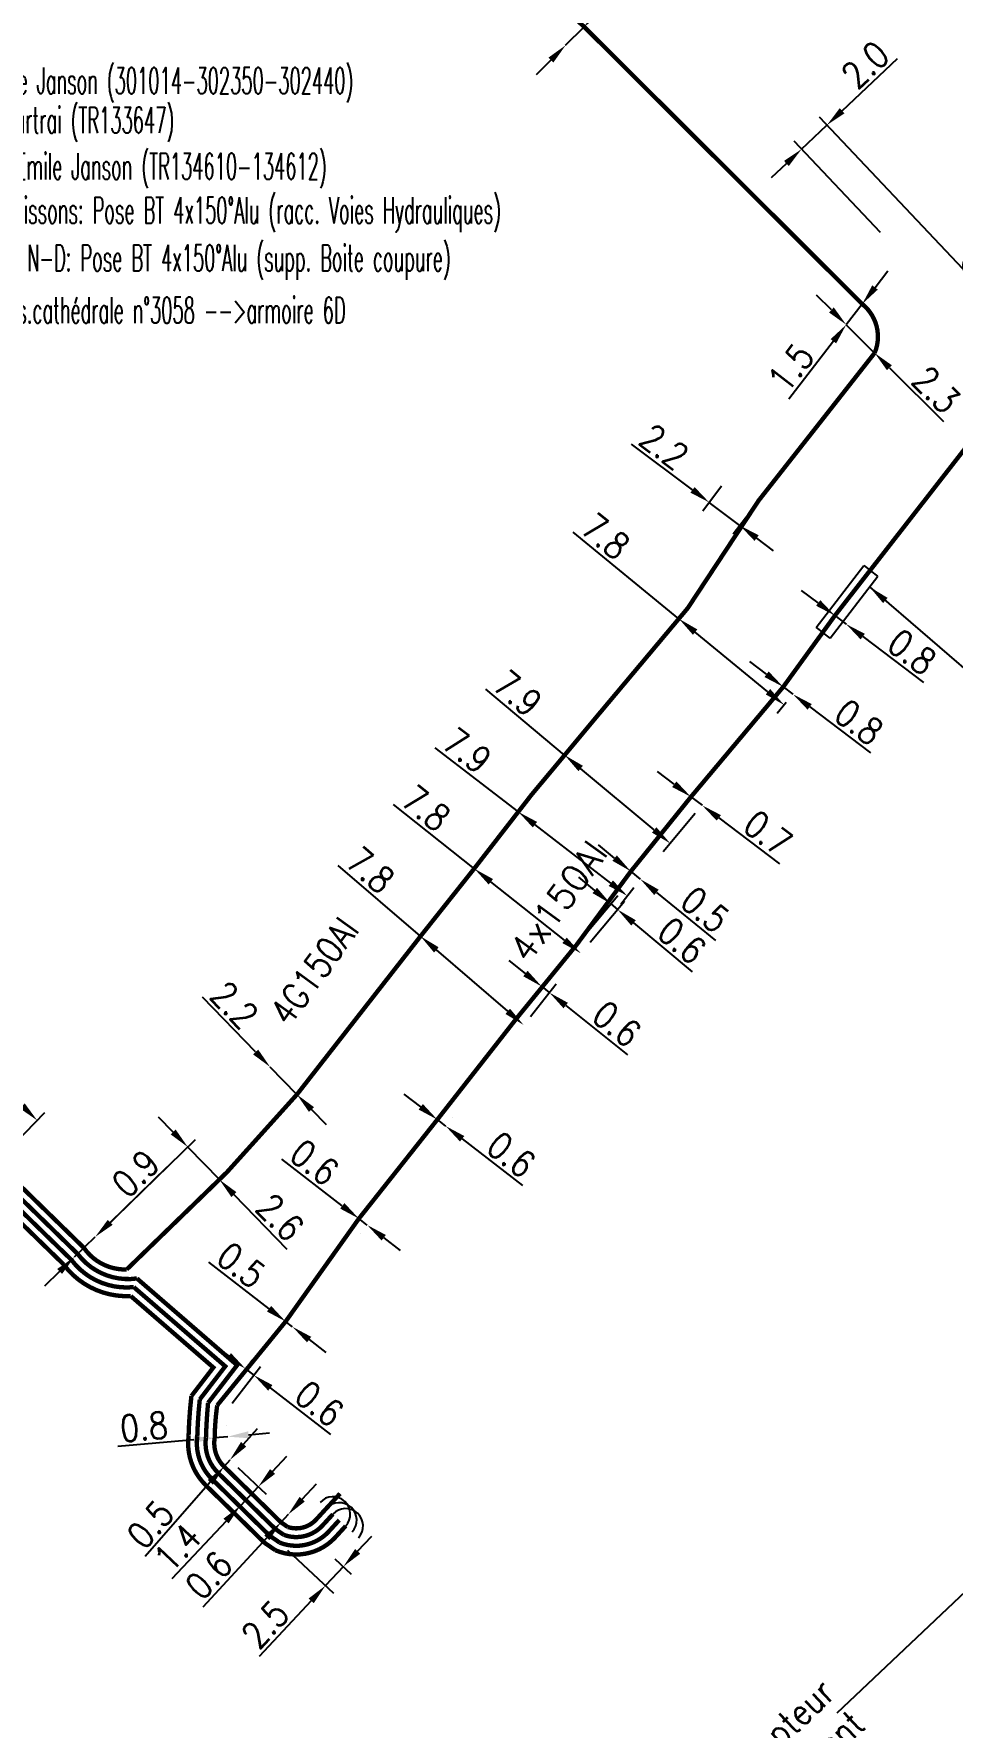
# Model space of a CAD drawing. Header units: millimetres. Extents: x 80000 to 81010, y 144000 to 145002.
# Drawn here: x 80667.3 to 80720, y 144486.3 to 144583.4 of the extents above; entities that cross this region are included whole.
import ezdxf
from ezdxf.enums import TextEntityAlignment as Align

# ---------------------------------------------------------------- set-up
doc = ezdxf.new("R2010")
doc.units = ezdxf.units.MM
doc.header["$PDMODE"] = 34
doc.linetypes.add('B_ST_AL', pattern=[2000, 1000, 1000])
doc.layers.get('0').update_dxf_attribs({"linetype": 'CONTINUOUS'})
doc.layers.get('Defpoints').update_dxf_attribs({"linetype": 'CONTINUOUS'})
for name, color, linetype in [('B_100', 3, 'CONTINUOUS'), ('B_110', 1, 'CONTINUOUS'), ('B_300', 7, 'CONTINUOUS'), ('B_400', 7, 'CONTINUOUS'), ('B_910', 7, 'CONTINUOUS')]:
    doc.layers.add(name, color=color, linetype=linetype)
doc.styles.add('M_ROMANS', font='ROMANS.shx', dxfattribs={"width": 0.75})
doc.styles.get("Standard").update_dxf_attribs({"font": 'romans.shx', "width": 0.85})
doc.dimstyles.get("Standard").update_dxf_attribs({"dimtxt": 1.5, "dimasz": 1.2, "dimexe": 0.625, "dimexo": 0.625, "dimgap": 0.25, "dimtad": 1, "dimdec": 1, "dimzin": 0, "dimdsep": 46, "dimtxsty": 'Standard', "dimcen": -0.5, "dimadec": 0, "dimazin": 0, "dimtfac": 1, "dimtdec": 1, "dimtmove": 0, "dimatfit": 3, "dimfxl": 0, "dimtolj": 1, "dimtzin": 0, "dimarcsym": 0})

# ---------------------------------------------------------------- blocks, each defined once
blk = doc.blocks.new('GIS_MODF')
at = {"color": 0, "linetype": 'Continuous', "flags": 128}
for points in [[(-2.176, -0.014), (-1.676, -0.014)], [(1.519, -0.014), (2.019, -0.014)]]:
    blk.add_lwpolyline(points, dxfattribs=at)
at = {"color": 0, "linetype": 'Continuous', "width": 0.5}
blk.add_attdef('DATE', text='', height=1.5, dxfattribs=at).set_placement((-2.502, -0.798), align=Align.RIGHT)
at = {"color": 0, "linetype": 'Continuous', "width": 1.771291}
blk.add_attdef('USER', text='', height=1.5, dxfattribs=at).set_placement((-1.507, -0.798), (1.276, -0.798), align=Align.FIT)
at = {"color": 0, "linetype": 'Continuous', "width": 0.5}
blk.add_attdef('DESC', (2.289, -0.798), '', height=1.5, dxfattribs=at)
blk = doc.blocks.new('*D254')
at = {"layer": 'B_100', "color": 0, "linetype": 'Continuous', "lineweight": -2, "transparency": 16777216}
for p, q in [((80677.619, 144503.547), (80677.619, 144503.547)), ((80678.423, 144502.993), (80677.676, 144502.925)), ((80678.366, 144503.615), (80678.366, 144503.615)), ((80679.618, 144503.102), (80680.813, 144503.211)), ((80676.481, 144502.816), (80672.128, 144502.42))]:
    blk.add_line(p, q, dxfattribs=at)
at = {"layer": 'B_100', "color": 0, "linetype": 'Continuous', "transparency": 16777216}
for points in [[(80676.463, 144503.015), (80676.499, 144502.617), (80677.676, 144502.925)], [(80679.6, 144503.301), (80679.636, 144502.903), (80678.423, 144502.993)]]:
    blk.add_solid(points, dxfattribs=at)
at = {"layer": 'Defpoints', "color": 0, "linetype": 'Continuous', "transparency": 16777216}
for p in [(80677.676, 144502.925), (80677.676, 144502.925), (80678.423, 144502.993)]:
    blk.add_point(p, dxfattribs=at)
at = {"layer": 'B_100', "color": 0, "linetype": 'Continuous', "transparency": 16777216, "insert": (80673.616, 144503.559), "char_height": 1.5, "attachment_point": 5, "rotation": 5.2013}
blk.add_mtext('\\A1;0.8', dxfattribs=at)
blk = doc.blocks.new('*D255')
at = {"layer": 'B_100', "color": 0, "linetype": 'Continuous', "lineweight": -2, "transparency": 16777216}
for p, q in [((80689.499, 144521.912), (80688.549, 144522.645)), ((80690.831, 144521.673), (80690.831, 144521.673)), ((80690.449, 144521.178), (80690.923, 144520.811)), ((80691.305, 144521.306), (80691.305, 144521.306)), ((80691.873, 144520.078), (80695.333, 144517.407))]:
    blk.add_line(p, q, dxfattribs=at)
at = {"layer": 'B_100', "color": 0, "linetype": 'Continuous', "transparency": 16777216}
for points in [[(80689.621, 144522.07), (80689.377, 144521.753), (80690.449, 144521.178)], [(80691.996, 144520.236), (80691.751, 144519.92), (80690.923, 144520.811)]]:
    blk.add_solid(points, dxfattribs=at)
at = {"layer": 'Defpoints', "color": 0, "linetype": 'Continuous', "transparency": 16777216}
for p in [(80690.449, 144521.178), (80690.923, 144520.811), (80690.923, 144520.811)]:
    blk.add_point(p, dxfattribs=at)
at = {"layer": 'B_100', "color": 0, "linetype": 'Continuous', "transparency": 16777216, "insert": (80694.689, 144519.167), "char_height": 1.5, "attachment_point": 5, "rotation": 322.32736}
blk.add_mtext('\\A1;0.6', dxfattribs=at)
blk = doc.blocks.new('*D257')
at = {"layer": 'B_100', "color": 0, "linetype": 'Continuous', "lineweight": -2, "transparency": 16777216}
for p, q in [((80712.302, 144550.807), (80711.344, 144551.531)), ((80713.259, 144550.084), (80713.898, 144549.602)), ((80714.855, 144548.878), (80718.343, 144546.243))]:
    blk.add_line(p, q, dxfattribs=at)
at = {"layer": 'B_100', "color": 0, "linetype": 'Continuous', "transparency": 16777216}
for points in [[(80712.422, 144550.967), (80712.181, 144550.648), (80713.259, 144550.084)], [(80714.976, 144549.038), (80714.734, 144548.719), (80713.898, 144549.602)]]:
    blk.add_solid(points, dxfattribs=at)
at = {"layer": 'Defpoints', "color": 0, "linetype": 'Continuous', "transparency": 16777216}
for p in [(80713.259, 144550.084), (80713.898, 144549.602), (80713.898, 144549.602)]:
    blk.add_point(p, dxfattribs=at)
at = {"layer": 'B_100', "color": 0, "linetype": 'Continuous', "transparency": 16777216, "insert": (80717.68, 144547.997), "char_height": 1.5, "attachment_point": 5, "rotation": 322.92419}
blk.add_mtext('\\A1;0.8', dxfattribs=at)
blk = doc.blocks.new('*D258')
at = {"layer": 'B_100', "color": 0, "linetype": 'Continuous', "lineweight": -2, "transparency": 16777216}
for p, q in [((80709.338, 144546.72), (80708.381, 144547.443)), ((80710.296, 144545.996), (80710.854, 144545.574)), ((80711.812, 144544.851), (80715.299, 144542.215))]:
    blk.add_line(p, q, dxfattribs=at)
at = {"layer": 'B_100', "color": 0, "linetype": 'Continuous', "transparency": 16777216}
for points in [[(80709.459, 144546.879), (80709.218, 144546.56), (80710.296, 144545.996)], [(80711.932, 144545.01), (80711.691, 144544.691), (80710.854, 144545.574)]]:
    blk.add_solid(points, dxfattribs=at)
at = {"layer": 'Defpoints', "color": 0, "linetype": 'Continuous', "transparency": 16777216}
for p in [(80710.296, 144545.996), (80710.854, 144545.574), (80710.854, 144545.574)]:
    blk.add_point(p, dxfattribs=at)
at = {"layer": 'B_100', "color": 0, "linetype": 'Continuous', "transparency": 16777216, "insert": (80714.637, 144543.969), "char_height": 1.5, "attachment_point": 5, "rotation": 322.9216}
blk.add_mtext('\\A1;0.8', dxfattribs=at)
blk = doc.blocks.new('*D259')
at = {"layer": 'B_100', "color": 0, "linetype": 'Continuous', "lineweight": -2, "transparency": 16777216}
for p, q in [((80704.044, 144540.411), (80703.087, 144541.135)), ((80704.625, 144539.189), (80704.625, 144539.189)), ((80705.001, 144539.688), (80705.64, 144539.205)), ((80705.263, 144538.707), (80705.263, 144538.707)), ((80706.597, 144538.482), (80710.085, 144535.847))]:
    blk.add_line(p, q, dxfattribs=at)
at = {"layer": 'B_100', "color": 0, "linetype": 'Continuous', "transparency": 16777216}
for points in [[(80704.165, 144540.571), (80703.923, 144540.252), (80705.001, 144539.688)], [(80706.718, 144538.642), (80706.477, 144538.322), (80705.64, 144539.205)]]:
    blk.add_solid(points, dxfattribs=at)
at = {"layer": 'Defpoints', "color": 0, "linetype": 'Continuous', "transparency": 16777216}
for p in [(80705.001, 144539.688), (80705.64, 144539.205), (80705.64, 144539.205)]:
    blk.add_point(p, dxfattribs=at)
at = {"layer": 'B_100', "color": 0, "linetype": 'Continuous', "transparency": 16777216, "insert": (80709.423, 144537.6), "char_height": 1.5, "attachment_point": 5, "rotation": 322.92419}
blk.add_mtext('\\A1;0.7', dxfattribs=at)
blk = doc.blocks.new('*D260')
at = {"layer": 'B_100', "color": 0, "linetype": 'Continuous', "lineweight": -2, "transparency": 16777216}
for p, q in [((80700.623, 144536.175), (80699.695, 144536.935)), ((80701.552, 144535.415), (80702.093, 144534.971)), ((80703.022, 144534.211), (80706.404, 144531.442))]:
    blk.add_line(p, q, dxfattribs=at)
at = {"layer": 'B_100', "color": 0, "linetype": 'Continuous', "transparency": 16777216}
for points in [[(80700.75, 144536.33), (80700.497, 144536.02), (80701.552, 144535.415)], [(80703.149, 144534.366), (80702.895, 144534.056), (80702.093, 144534.971)]]:
    blk.add_solid(points, dxfattribs=at)
at = {"layer": 'Defpoints', "color": 0, "linetype": 'Continuous', "transparency": 16777216}
for p in [(80701.552, 144535.415), (80702.093, 144534.971), (80702.093, 144534.971)]:
    blk.add_point(p, dxfattribs=at)
at = {"layer": 'B_100', "color": 0, "linetype": 'Continuous', "transparency": 16777216, "insert": (80705.811, 144533.22), "char_height": 1.5, "attachment_point": 5, "rotation": 320.69009}
blk.add_mtext('\\A1;0.5', dxfattribs=at)
blk = doc.blocks.new('*D261')
at = {"layer": 'B_100', "color": 0, "linetype": 'Continuous', "lineweight": -2, "transparency": 16777216}
for p, q in [((80699.482, 144534.32), (80698.561, 144535.09)), ((80698.835, 144531.676), (80700.804, 144534.03)), ((80699.219, 144531.355), (80701.187, 144533.71)), ((80700.403, 144533.551), (80700.786, 144533.23)), ((80701.707, 144532.46), (80705.061, 144529.657))]:
    blk.add_line(p, q, dxfattribs=at)
at = {"layer": 'B_100', "color": 0, "linetype": 'Continuous', "transparency": 16777216}
for points in [[(80699.61, 144534.474), (80699.354, 144534.167), (80700.403, 144533.551)], [(80701.835, 144532.614), (80701.579, 144532.307), (80700.786, 144533.23)]]:
    blk.add_solid(points, dxfattribs=at)
at = {"layer": 'Defpoints', "color": 0, "linetype": 'Continuous', "transparency": 16777216}
for p in [(80700.786, 144533.23), (80698.434, 144531.196), (80698.818, 144530.875)]:
    blk.add_point(p, dxfattribs=at)
at = {"layer": 'B_100', "color": 0, "linetype": 'Continuous', "transparency": 16777216, "insert": (80704.486, 144531.441), "char_height": 1.5, "attachment_point": 5, "rotation": 320.10672}
blk.add_mtext('\\A1;0.6', dxfattribs=at)
blk = doc.blocks.new('*D262')
at = {"layer": 'B_100', "color": 0, "linetype": 'Continuous', "lineweight": -2, "transparency": 16777216}
for p, q in [((80695.505, 144529.555), (80694.565, 144530.301)), ((80695.356, 144527.439), (80696.833, 144529.298)), ((80695.787, 144527.097), (80697.264, 144528.956)), ((80696.444, 144528.808), (80696.875, 144528.466)), ((80697.815, 144527.72), (80701.366, 144524.9))]:
    blk.add_line(p, q, dxfattribs=at)
at = {"layer": 'B_100', "color": 0, "linetype": 'Continuous', "transparency": 16777216}
for points in [[(80695.629, 144529.711), (80695.38, 144529.398), (80696.444, 144528.808)], [(80697.939, 144527.877), (80697.69, 144527.563), (80696.875, 144528.466)]]:
    blk.add_solid(points, dxfattribs=at)
at = {"layer": 'Defpoints', "color": 0, "linetype": 'Continuous', "transparency": 16777216}
for p in [(80696.875, 144528.466), (80694.968, 144526.949), (80695.398, 144526.607)]:
    blk.add_point(p, dxfattribs=at)
at = {"layer": 'B_100', "color": 0, "linetype": 'Continuous', "transparency": 16777216, "insert": (80700.746, 144526.669), "char_height": 1.5, "attachment_point": 5, "rotation": 321.54486}
blk.add_mtext('\\A1;0.6', dxfattribs=at)
blk = doc.blocks.new('*D263')
at = {"layer": 'B_100', "color": 0, "linetype": 'Continuous', "lineweight": -2, "transparency": 16777216}
for p, q in [((80684.998, 144516.231), (80681.536, 144518.9)), ((80685.567, 144515.004), (80685.567, 144515.004)), ((80686.424, 144515.133), (80685.949, 144515.499)), ((80686.043, 144514.638), (80686.043, 144514.638)), ((80687.375, 144514.4), (80688.325, 144513.668))]:
    blk.add_line(p, q, dxfattribs=at)
at = {"layer": 'B_100', "color": 0, "linetype": 'Continuous', "transparency": 16777216}
for points in [[(80685.12, 144516.39), (80684.876, 144516.073), (80685.949, 144515.499)], [(80687.497, 144514.559), (80687.253, 144514.242), (80686.424, 144515.133)]]:
    blk.add_solid(points, dxfattribs=at)
at = {"layer": 'Defpoints', "color": 0, "linetype": 'Continuous', "transparency": 16777216}
for p in [(80685.949, 144515.499), (80685.949, 144515.499), (80686.424, 144515.133)]:
    blk.add_point(p, dxfattribs=at)
at = {"layer": 'B_100', "color": 0, "linetype": 'Continuous', "transparency": 16777216, "insert": (80683.402, 144518.724), "char_height": 1.5, "attachment_point": 5, "rotation": 322.3822}
blk.add_mtext('\\A1;0.6', dxfattribs=at)
blk = doc.blocks.new('*D264')
at = {"layer": 'B_100', "color": 0, "linetype": 'Continuous', "lineweight": -2, "transparency": 16777216}
for p, q in [((80680.797, 144510.33), (80677.334, 144512.998)), ((80682.143, 144509.292), (80681.747, 144509.598)), ((80683.094, 144508.56), (80684.044, 144507.827))]:
    blk.add_line(p, q, dxfattribs=at)
at = {"layer": 'B_100', "color": 0, "linetype": 'Continuous', "transparency": 16777216}
for points in [[(80680.919, 144510.489), (80680.675, 144510.172), (80681.747, 144509.598)], [(80683.216, 144508.718), (80682.972, 144508.402), (80682.143, 144509.292)]]:
    blk.add_solid(points, dxfattribs=at)
at = {"layer": 'Defpoints', "color": 0, "linetype": 'Continuous', "transparency": 16777216}
for p in [(80681.747, 144509.598), (80681.747, 144509.598), (80682.143, 144509.292)]:
    blk.add_point(p, dxfattribs=at)
at = {"layer": 'B_100', "color": 0, "linetype": 'Continuous', "transparency": 16777216, "insert": (80679.2, 144512.823), "char_height": 1.5, "attachment_point": 5, "rotation": 322.3822}
blk.add_mtext('\\A1;0.5', dxfattribs=at)
blk = doc.blocks.new('*D265')
at = {"layer": 'B_100', "color": 0, "linetype": 'Continuous', "lineweight": -2, "transparency": 16777216}
for p, q in [((80679.336, 144502.556), (80680.127, 144503.459)), ((80678.545, 144501.654), (80678.215, 144501.278)), ((80677.424, 144500.375), (80673.688, 144496.112))]:
    blk.add_line(p, q, dxfattribs=at)
at = {"layer": 'B_100', "color": 0, "linetype": 'Continuous', "transparency": 16777216}
for points in [[(80679.185, 144502.688), (80679.486, 144502.424), (80678.545, 144501.654)], [(80677.274, 144500.507), (80677.575, 144500.243), (80678.215, 144501.278)]]:
    blk.add_solid(points, dxfattribs=at)
at = {"layer": 'Defpoints', "color": 0, "linetype": 'Continuous', "transparency": 16777216}
for p in [(80678.215, 144501.278), (80678.215, 144501.278), (80678.545, 144501.654)]:
    blk.add_point(p, dxfattribs=at)
at = {"layer": 'B_100', "color": 0, "linetype": 'Continuous', "transparency": 16777216, "insert": (80673.981, 144497.964), "char_height": 1.5, "attachment_point": 5, "rotation": 48.76767}
blk.add_mtext('\\A1;0.5', dxfattribs=at)
blk = doc.blocks.new('*D266')
at = {"layer": 'B_100', "color": 0, "linetype": 'Continuous', "lineweight": -2, "transparency": 16777216}
for p, q in [((80682.696, 144499.405), (80683.508, 144500.289)), ((80681.884, 144498.521), (80681.479, 144498.079)), ((80680.667, 144497.195), (80677.004, 144493.206))]:
    blk.add_line(p, q, dxfattribs=at)
at = {"layer": 'B_100', "color": 0, "linetype": 'Continuous', "transparency": 16777216}
for points in [[(80682.549, 144499.54), (80682.843, 144499.27), (80681.884, 144498.521)], [(80680.52, 144497.331), (80680.814, 144497.06), (80681.479, 144498.079)]]:
    blk.add_solid(points, dxfattribs=at)
at = {"layer": 'Defpoints', "color": 0, "linetype": 'Continuous', "transparency": 16777216}
for p in [(80681.479, 144498.079), (80681.479, 144498.079), (80681.884, 144498.521)]:
    blk.add_point(p, dxfattribs=at)
at = {"layer": 'B_100', "color": 0, "linetype": 'Continuous', "transparency": 16777216, "insert": (80677.34, 144495.051), "char_height": 1.5, "attachment_point": 5, "rotation": 47.44218}
blk.add_mtext('\\A1;0.6', dxfattribs=at)
blk = doc.blocks.new('*D1273')
at = {"layer": 'B_110', "color": 0, "linetype": 'Continuous', "lineweight": -2, "transparency": 16777216}
for p, q in [((80699.717, 144584.709), (80704.525, 144589.537)), ((80697.812, 144582.796), (80698.87, 144583.858)), ((80696.965, 144581.945), (80696.118, 144581.095))]:
    blk.add_line(p, q, dxfattribs=at)
at = {"layer": 'B_110', "color": 0, "linetype": 'Continuous', "transparency": 16777216}
for points in [[(80699.575, 144584.85), (80699.859, 144584.568), (80698.87, 144583.858)], [(80696.823, 144582.086), (80697.107, 144581.804), (80697.812, 144582.796)]]:
    blk.add_solid(points, dxfattribs=at)
at = {"layer": 'Defpoints', "color": 0, "linetype": 'Continuous', "transparency": 16777216}
for p in [(80698.87, 144583.858), (80697.812, 144582.796), (80697.812, 144582.796)]:
    blk.add_point(p, dxfattribs=at)
at = {"layer": 'B_110', "color": 0, "linetype": 'Continuous', "transparency": 16777216, "insert": (80702.762, 144589.184), "char_height": 1.5, "attachment_point": 5, "rotation": 45.1226}
blk.add_mtext('\\A1;1.5', dxfattribs=at)
blk = doc.blocks.new('*D1274')
at = {"layer": 'B_110', "color": 0, "linetype": 'Continuous', "lineweight": -2, "transparency": 16777216}
for p, q in [((80715.56, 144568.903), (80716.295, 144569.852)), ((80714.826, 144567.954), (80713.908, 144566.768)), ((80713.174, 144565.819), (80710.61, 144562.506))]:
    blk.add_line(p, q, dxfattribs=at)
at = {"layer": 'B_110', "color": 0, "linetype": 'Continuous', "transparency": 16777216}
for points in [[(80715.402, 144569.026), (80715.719, 144568.781), (80714.826, 144567.954)], [(80713.015, 144565.941), (80713.332, 144565.697), (80713.908, 144566.768)]]:
    blk.add_solid(points, dxfattribs=at)
at = {"layer": 'Defpoints', "color": 0, "linetype": 'Continuous', "transparency": 16777216}
for p in [(80714.826, 144567.954), (80713.908, 144566.768), (80713.908, 144566.768)]:
    blk.add_point(p, dxfattribs=at)
at = {"layer": 'B_110', "color": 0, "linetype": 'Continuous', "transparency": 16777216, "insert": (80710.734, 144564.3), "char_height": 1.5, "attachment_point": 5, "rotation": 52.2649}
blk.add_mtext('\\A1;1.5', dxfattribs=at)
blk = doc.blocks.new('*D1275')
at = {"layer": 'B_110', "color": 0, "linetype": 'Continuous', "lineweight": -2, "transparency": 16777216}
for p, q in [((80713.058, 144567.615), (80712.207, 144568.461)), ((80713.908, 144566.768), (80715.538, 144565.145)), ((80716.388, 144564.298), (80719.486, 144561.214))]:
    blk.add_line(p, q, dxfattribs=at)
at = {"layer": 'B_110', "color": 0, "linetype": 'Continuous', "transparency": 16777216}
for points in [[(80713.199, 144567.756), (80712.917, 144567.473), (80713.908, 144566.768)], [(80716.529, 144564.44), (80716.247, 144564.157), (80715.538, 144565.145)]]:
    blk.add_solid(points, dxfattribs=at)
at = {"layer": 'Defpoints', "color": 0, "linetype": 'Continuous', "transparency": 16777216}
for p in [(80713.908, 144566.768), (80713.908, 144566.768), (80715.538, 144565.145)]:
    blk.add_point(p, dxfattribs=at)
at = {"layer": 'B_110', "color": 0, "linetype": 'Continuous', "transparency": 16777216, "insert": (80719.068, 144563.041), "char_height": 1.5, "attachment_point": 5, "rotation": 315.1226}
blk.add_mtext('\\A1;2.3', dxfattribs=at)
blk = doc.blocks.new('*D1276')
at = {"layer": 'B_110', "color": 0, "linetype": 'Continuous', "lineweight": -2, "transparency": 16777216}
for p, q in [((80705.091, 144557.296), (80701.598, 144559.925)), ((80706.747, 144557.5), (80705.674, 144556.075)), ((80707.808, 144555.252), (80706.05, 144556.575)), ((80708.504, 144556.177), (80707.432, 144554.752)), ((80708.767, 144554.53), (80709.725, 144553.808))]:
    blk.add_line(p, q, dxfattribs=at)
at = {"layer": 'B_110', "color": 0, "linetype": 'Continuous', "transparency": 16777216}
for points in [[(80705.211, 144557.456), (80704.971, 144557.136), (80706.05, 144556.575)], [(80708.887, 144554.69), (80708.646, 144554.37), (80707.808, 144555.252)]]:
    blk.add_solid(points, dxfattribs=at)
at = {"layer": 'Defpoints', "color": 0, "linetype": 'Continuous', "transparency": 16777216}
for p in [(80707.122, 144558), (80706.05, 144556.575), (80708.88, 144556.677)]:
    blk.add_point(p, dxfattribs=at)
at = {"layer": 'B_110', "color": 0, "linetype": 'Continuous', "transparency": 16777216, "insert": (80703.467, 144559.77), "char_height": 1.5, "attachment_point": 5, "rotation": 323.0342}
blk.add_mtext('\\A1;2.2', dxfattribs=at)
blk = doc.blocks.new('*D1277')
at = {"layer": 'B_110', "color": 0, "linetype": 'Continuous', "lineweight": -2, "transparency": 16777216}
for p, q in [((80704.314, 144549.898), (80698.244, 144554.868)), ((80704.423, 144550.032), (80703.918, 144549.415)), ((80709.42, 144545.717), (80705.242, 144549.138)), ((80710.458, 144545.091), (80709.953, 144544.473))]:
    blk.add_line(p, q, dxfattribs=at)
at = {"layer": 'B_110', "color": 0, "linetype": 'Continuous', "transparency": 16777216}
for points in [[(80705.369, 144549.293), (80705.116, 144548.983), (80704.314, 144549.898)], [(80709.547, 144545.872), (80709.294, 144545.562), (80710.349, 144544.957)]]:
    blk.add_solid(points, dxfattribs=at)
at = {"layer": 'Defpoints', "color": 0, "linetype": 'Continuous', "transparency": 16777216}
for p in [(80704.819, 144550.516), (80710.349, 144544.957), (80710.854, 144545.574)]:
    blk.add_point(p, dxfattribs=at)
at = {"layer": 'B_110', "color": 0, "linetype": 'Continuous', "transparency": 16777216, "insert": (80700.105, 144554.637), "char_height": 1.5, "attachment_point": 5, "rotation": 320.69009}
blk.add_mtext('\\A1;7.8', dxfattribs=at)
blk = doc.blocks.new('*D1278')
at = {"layer": 'B_110', "color": 0, "linetype": 'Continuous', "lineweight": -2, "transparency": 16777216}
for p, q in [((80697.751, 144542.086), (80693.228, 144545.867)), ((80699.178, 144543.793), (80697.35, 144541.607)), ((80702.892, 144537.789), (80698.672, 144541.316)), ((80705.239, 144538.727), (80703.411, 144536.54))]:
    blk.add_line(p, q, dxfattribs=at)
at = {"layer": 'B_110', "color": 0, "linetype": 'Continuous', "transparency": 16777216}
for points in [[(80698.8, 144541.47), (80698.544, 144541.163), (80697.751, 144542.086)], [(80703.02, 144537.942), (80702.763, 144537.636), (80703.812, 144537.019)]]:
    blk.add_solid(points, dxfattribs=at)
at = {"layer": 'Defpoints', "color": 0, "linetype": 'Continuous', "transparency": 16777216}
for p in [(80699.579, 144544.273), (80705.64, 144539.206), (80703.812, 144537.019)]:
    blk.add_point(p, dxfattribs=at)
at = {"layer": 'B_110', "color": 0, "linetype": 'Continuous', "transparency": 16777216, "insert": (80695.063, 144545.636), "char_height": 1.5, "attachment_point": 5, "rotation": 320.10672}
blk.add_mtext('\\A1;7.9', dxfattribs=at)
blk = doc.blocks.new('*D1279')
at = {"layer": 'B_110', "color": 0, "linetype": 'Continuous', "lineweight": -2, "transparency": 16777216}
for p, q in [((80692.58, 144535.564), (80687.94, 144539.249)), ((80697.748, 144531.46), (80693.52, 144534.818))]:
    blk.add_line(p, q, dxfattribs=at)
at = {"layer": 'B_110', "color": 0, "linetype": 'Continuous', "transparency": 16777216}
for points in [[(80693.644, 144534.974), (80693.395, 144534.661), (80692.58, 144535.564)], [(80697.873, 144531.616), (80697.624, 144531.303), (80698.688, 144530.713)]]:
    blk.add_solid(points, dxfattribs=at)
at = {"layer": 'Defpoints', "color": 0, "linetype": 'Continuous', "transparency": 16777216}
for p in [(80692.58, 144535.564), (80698.688, 144530.713), (80698.688, 144530.713)]:
    blk.add_point(p, dxfattribs=at)
at = {"layer": 'B_110', "color": 0, "linetype": 'Continuous', "transparency": 16777216, "insert": (80689.804, 144539.046), "char_height": 1.5, "attachment_point": 5, "rotation": 321.54486}
blk.add_mtext('\\A1;7.8', dxfattribs=at)
blk = doc.blocks.new('*D1280')
at = {"layer": 'B_110', "color": 0, "linetype": 'Continuous', "lineweight": -2, "transparency": 16777216}
for p, q in [((80689.484, 144531.693), (80684.754, 144535.76)), ((80694.489, 144527.389), (80690.394, 144530.91))]:
    blk.add_line(p, q, dxfattribs=at)
at = {"layer": 'B_110', "color": 0, "linetype": 'Continuous', "transparency": 16777216}
for points in [[(80690.524, 144531.062), (80690.264, 144530.758), (80689.484, 144531.693)], [(80694.619, 144527.541), (80694.358, 144527.238), (80695.398, 144526.607)]]:
    blk.add_solid(points, dxfattribs=at)
at = {"layer": 'Defpoints', "color": 0, "linetype": 'Continuous', "transparency": 16777216}
for p in [(80689.484, 144531.693), (80695.398, 144526.607), (80695.398, 144526.607)]:
    blk.add_point(p, dxfattribs=at)
at = {"layer": 'B_110', "color": 0, "linetype": 'Continuous', "transparency": 16777216, "insert": (80686.608, 144535.485), "char_height": 1.5, "attachment_point": 5, "rotation": 319.3091}
blk.add_mtext('\\A1;7.8', dxfattribs=at)
blk = doc.blocks.new('*D1281')
at = {"layer": 'B_110', "color": 0, "linetype": 'Continuous', "lineweight": -2, "transparency": 16777216}
for p, q in [((80680.025, 144525.056), (80676.981, 144528.193)), ((80682.393, 144522.616), (80680.861, 144524.194)), ((80683.229, 144521.755), (80684.065, 144520.893))]:
    blk.add_line(p, q, dxfattribs=at)
at = {"layer": 'B_110', "color": 0, "linetype": 'Continuous', "transparency": 16777216}
for points in [[(80680.169, 144525.195), (80679.882, 144524.916), (80680.861, 144524.194)], [(80683.373, 144521.894), (80683.085, 144521.615), (80682.393, 144522.616)]]:
    blk.add_solid(points, dxfattribs=at)
at = {"layer": 'Defpoints', "color": 0, "linetype": 'Continuous', "transparency": 16777216}
for p in [(80680.861, 144524.194), (80680.861, 144524.194), (80682.393, 144522.616)]:
    blk.add_point(p, dxfattribs=at)
at = {"layer": 'B_110', "color": 0, "linetype": 'Continuous', "transparency": 16777216, "insert": (80678.803, 144527.751), "char_height": 1.5, "attachment_point": 5, "rotation": 314.141}
blk.add_mtext('\\A1;2.2', dxfattribs=at)
blk = doc.blocks.new('*D1282')
at = {"layer": 'B_100', "color": 0, "linetype": 'Continuous', "lineweight": -2, "transparency": 16777216}
for p, q in [((80671.68, 144515.285), (80674.953, 144518.461)), ((80669.638, 144513.303), (80670.819, 144514.449)), ((80668.777, 144512.467), (80667.915, 144511.631))]:
    blk.add_line(p, q, dxfattribs=at)
at = {"layer": 'B_100', "color": 0, "linetype": 'Continuous', "transparency": 16777216}
for points in [[(80671.541, 144515.428), (80671.819, 144515.141), (80670.819, 144514.449)], [(80668.637, 144512.61), (80668.916, 144512.323), (80669.638, 144513.303)]]:
    blk.add_solid(points, dxfattribs=at)
at = {"layer": 'Defpoints', "color": 0, "linetype": 'Continuous', "transparency": 16777216}
for p in [(80670.819, 144514.449), (80670.819, 144514.449), (80669.638, 144513.303)]:
    blk.add_point(p, dxfattribs=at)
at = {"layer": 'B_100', "color": 0, "linetype": 'Continuous', "transparency": 16777216, "insert": (80673.14, 144518.095), "char_height": 1.5, "attachment_point": 5, "rotation": 44.141}
blk.add_mtext('\\A1;0.9', dxfattribs=at)
blk = doc.blocks.new('*D1284')
at = {"layer": 'B_110', "color": 0, "linetype": 'Continuous', "lineweight": -2, "transparency": 16777216}
for p, q in [((80695.097, 144538.826), (80690.32, 144542.505)), ((80695.457, 144539.293), (80694.716, 144538.331)), ((80700.405, 144534.738), (80696.048, 144538.094)), ((80701.716, 144534.472), (80700.975, 144533.51))]:
    blk.add_line(p, q, dxfattribs=at)
at = {"layer": 'B_110', "color": 0, "linetype": 'Continuous', "transparency": 16777216}
for points in [[(80696.17, 144538.252), (80695.926, 144537.935), (80695.097, 144538.826)], [(80700.527, 144534.896), (80700.283, 144534.579), (80701.356, 144534.005)]]:
    blk.add_solid(points, dxfattribs=at)
at = {"layer": 'Defpoints', "color": 0, "linetype": 'Continuous', "transparency": 16777216}
for p in [(80695.838, 144539.788), (80702.097, 144534.967), (80701.356, 144534.005)]:
    blk.add_point(p, dxfattribs=at)
at = {"layer": 'B_110', "color": 0, "linetype": 'Continuous', "transparency": 16777216, "insert": (80692.163, 144542.348), "char_height": 1.5, "attachment_point": 5, "rotation": 322.39725}
blk.add_mtext('\\A1;7.9', dxfattribs=at)
blk = doc.blocks.new('*D1295')
at = {"layer": 'B_100', "color": 0, "linetype": 'Continuous', "lineweight": -2, "transparency": 16777216}
for p, q in [((80659.34, 144527.625), (80660.506, 144528.821)), ((80666.635, 144521.969), (80660.929, 144527.535)), ((80664.788, 144518.358), (80667.93, 144521.578))]:
    blk.add_line(p, q, dxfattribs=at)
at = {"layer": 'B_100', "color": 0, "linetype": 'Continuous', "transparency": 16777216}
for points in [[(80661.068, 144527.678), (80660.789, 144527.392), (80660.07, 144528.373)], [(80666.774, 144522.112), (80666.495, 144521.826), (80667.493, 144521.131)]]:
    blk.add_solid(points, dxfattribs=at)
at = {"layer": 'Defpoints', "color": 0, "linetype": 'Continuous', "transparency": 16777216}
for p in [(80660.07, 144528.373), (80658.904, 144527.178), (80664.352, 144517.91)]:
    blk.add_point(p, dxfattribs=at)
at = {"layer": 'B_100', "color": 0, "linetype": 'Continuous', "transparency": 16777216, "insert": (80664.561, 144525.388), "char_height": 1.5, "attachment_point": 5, "rotation": 315.70771}
blk.add_mtext('\\A1;9.6', dxfattribs=at)
blk = doc.blocks.new('*D1335')
at = {"layer": 'B_100', "color": 0, "linetype": 'Continuous', "lineweight": -2, "transparency": 16777216}
for p, q in [((80685.878, 144496.417), (80686.699, 144497.292)), ((80681.861, 144496.489), (80684.488, 144494.023)), ((80685.057, 144495.542), (80684.033, 144494.451)), ((80684.576, 144495.993), (80685.513, 144495.114)), ((80683.211, 144493.576), (80680.22, 144490.388))]:
    blk.add_line(p, q, dxfattribs=at)
at = {"layer": 'B_100', "color": 0, "linetype": 'Continuous', "transparency": 16777216}
for points in [[(80685.732, 144496.554), (80686.024, 144496.28), (80685.057, 144495.542)], [(80683.066, 144493.713), (80683.357, 144493.439), (80684.033, 144494.451)]]:
    blk.add_solid(points, dxfattribs=at)
at = {"layer": 'Defpoints', "color": 0, "linetype": 'Continuous', "transparency": 16777216}
for p in [(80681.405, 144496.917), (80684.121, 144496.421), (80685.057, 144495.542)]:
    blk.add_point(p, dxfattribs=at)
at = {"layer": 'B_100', "color": 0, "linetype": 'Continuous', "transparency": 16777216, "insert": (80680.576, 144492.229), "char_height": 1.5, "attachment_point": 5, "rotation": 46.81698}
blk.add_mtext('\\A1;2.5', dxfattribs=at)
blk = doc.blocks.new('*D1336')
at = {"layer": 'B_100', "color": 0, "linetype": 'Continuous', "lineweight": -2, "transparency": 16777216}
for p, q in [((80679.001, 144501.226), (80680.632, 144499.695)), ((80680.997, 144500.998), (80681.819, 144501.873)), ((80677.971, 144500.136), (80679.606, 144498.602)), ((80680.176, 144500.123), (80679.15, 144499.029)), ((80678.329, 144498.154), (80675.225, 144494.847))]:
    blk.add_line(p, q, dxfattribs=at)
at = {"layer": 'B_100', "color": 0, "linetype": 'Continuous', "transparency": 16777216}
for points in [[(80680.851, 144501.135), (80681.143, 144500.861), (80680.176, 144500.123)], [(80678.183, 144498.291), (80678.475, 144498.018), (80679.15, 144499.029)]]:
    blk.add_solid(points, dxfattribs=at)
at = {"layer": 'Defpoints', "color": 0, "linetype": 'Continuous', "transparency": 16777216}
for p in [(80678.545, 144501.654), (80677.515, 144500.564), (80680.176, 144500.123)]:
    blk.add_point(p, dxfattribs=at)
at = {"layer": 'B_100', "color": 0, "linetype": 'Continuous', "transparency": 16777216, "insert": (80675.539, 144496.643), "char_height": 1.5, "attachment_point": 5, "rotation": 46.81698}
blk.add_mtext('\\A1;1.4', dxfattribs=at)
blk = doc.blocks.new('*D1337')
at = {"layer": 'B_100', "color": 0, "linetype": 'Continuous', "lineweight": -2, "transparency": 16777216}
for p, q in [((80678.49, 144507.625), (80677.539, 144508.358)), ((80678.199, 144505.282), (80679.822, 144507.388)), ((80678.674, 144504.916), (80680.297, 144507.021)), ((80679.44, 144506.893), (80679.915, 144506.526)), ((80680.866, 144505.794), (80684.328, 144503.126))]:
    blk.add_line(p, q, dxfattribs=at)
at = {"layer": 'B_100', "color": 0, "linetype": 'Continuous', "transparency": 16777216}
for points in [[(80678.612, 144507.783), (80678.368, 144507.467), (80679.44, 144506.893)], [(80680.988, 144505.952), (80680.744, 144505.635), (80679.915, 144506.526)]]:
    blk.add_solid(points, dxfattribs=at)
at = {"layer": 'Defpoints', "color": 0, "linetype": 'Continuous', "transparency": 16777216}
for p in [(80679.915, 144506.526), (80677.818, 144504.787), (80678.293, 144504.421)]:
    blk.add_point(p, dxfattribs=at)
at = {"layer": 'B_100', "color": 0, "linetype": 'Continuous', "transparency": 16777216, "insert": (80683.683, 144504.886), "char_height": 1.5, "attachment_point": 5, "rotation": 322.3822}
blk.add_mtext('\\A1;0.6', dxfattribs=at)
blk = doc.blocks.new('B_300_05')
at = {"color": 0, "linetype": 'Continuous'}
blk.add_arc((0, 0), 1, 270, 90, dxfattribs=at)
at = {"color": 0, "linetype": 'Continuous', "style": 'M_ROMANS', "width": 0.75, "flags": 3}
for tag, p in [('DEF_LEG', (0, -5)), ('DEF_COUP', (0, -7.5)), ('DEF_TYPE', (0, -10))]:
    blk.add_attdef(tag, text='', height=1.2, dxfattribs=at).set_placement(p, align=Align.MIDDLE)
blk = doc.blocks.new('*D1338')
at = {"layer": 'B_110', "color": 0, "linetype": 'Continuous', "lineweight": -2, "transparency": 16777216}
for p, q in [((80675.296, 144520.466), (80674.46, 144521.327)), ((80671.268, 144514.884), (80676.58, 144520.04)), ((80676.132, 144519.605), (80677.943, 144517.739)), ((80673.078, 144513.018), (80678.391, 144518.174)), ((80678.778, 144516.878), (80681.823, 144513.741))]:
    blk.add_line(p, q, dxfattribs=at)
at = {"layer": 'B_110', "color": 0, "linetype": 'Continuous', "transparency": 16777216}
for points in [[(80675.44, 144520.605), (80675.153, 144520.327), (80676.132, 144519.605)], [(80678.922, 144517.017), (80678.635, 144516.739), (80677.943, 144517.739)]]:
    blk.add_solid(points, dxfattribs=at)
at = {"layer": 'Defpoints', "color": 0, "linetype": 'Continuous', "transparency": 16777216}
for p in [(80676.132, 144519.605), (80670.819, 144514.449), (80672.63, 144512.583)]:
    blk.add_point(p, dxfattribs=at)
at = {"layer": 'B_110', "color": 0, "linetype": 'Continuous', "transparency": 16777216, "insert": (80681.436, 144515.575), "char_height": 1.5, "attachment_point": 5, "rotation": 314.141}
blk.add_mtext('\\A1;2.6', dxfattribs=at)
blk = doc.blocks.new('*D1559')
at = {"layer": 'B_400', "color": 0, "linetype": 'Continuous', "lineweight": -2, "transparency": 16777216}
for p, q in [((80713.672, 144579.039), (80716.847, 144582.044)), ((80720.612, 144569.961), (80712.371, 144578.668)), ((80711.348, 144576.84), (80712.801, 144578.214)), ((80715.87, 144572.062), (80710.919, 144577.294)), ((80710.477, 144576.015), (80709.605, 144575.19))]:
    blk.add_line(p, q, dxfattribs=at)
at = {"layer": 'B_400', "color": 0, "linetype": 'Continuous', "transparency": 16777216}
for points in [[(80713.535, 144579.185), (80713.81, 144578.894), (80712.801, 144578.214)], [(80710.339, 144576.16), (80710.614, 144575.87), (80711.348, 144576.84)]]:
    blk.add_solid(points, dxfattribs=at)
at = {"layer": 'Defpoints', "color": 0, "linetype": 'Continuous', "transparency": 16777216}
for p in [(80711.348, 144576.84), (80716.3, 144571.608), (80721.042, 144569.507)]:
    blk.add_point(p, dxfattribs=at)
at = {"layer": 'B_400', "color": 0, "linetype": 'Continuous', "transparency": 16777216, "insert": (80715.008, 144581.68), "char_height": 1.5, "attachment_point": 5, "rotation": 43.4233}
blk.add_mtext('\\A1;2.0', dxfattribs=at)

msp = doc.modelspace()

# ---------------------------------------------------------------- linework, layer by layer
at = {"layer": 'B_100', "linetype": 'B_ST_AL', "flags": 128}
msp.add_lwpolyline([(80721.864, 144571.637, 0.25, 0.25, 0), (80720.813, 144570.54, 0.25, 0.25, 0.332927), (80720.789, 144569.774, 0.25, 0.25, 0), (80724.355, 144566.676, 0.25, 0.25, 0), (80725.098, 144566.197, 0.25, 0.25, -0.45798), (80725.098, 144565.155, 0.25, 0.25, 0), (80724.592, 144564.621, 0.25, 0.25, 0), (80721.572, 144560.752, 0.25, 0.25, 0), (80713.259, 144550.084, 0.25, 0.25, 0), (80710.296, 144545.996, 0.25, 0.25, 0), (80705.001, 144539.688, 0.25, 0.25, 0), (80701.552, 144535.415, 0.25, 0.25, 0), (80698.434, 144531.196, 0.25, 0.25, 0), (80694.968, 144526.949, 0.25, 0.25, 0), (80690.449, 144521.178, 0.25, 0.25, 0), (80685.949, 144515.499, 0.25, 0.25, 0), (80681.747, 144509.598, 0.25, 0.25, 0), (80677.818, 144504.787, 0.25, 0.25, 0.032785), (80677.676, 144502.925, 0.25, 0.25, 0.244208), (80678.215, 144501.278, 0.25, 0.25, 0), (80681.479, 144498.079, 0.25, 0.25, 0), (80681.869, 144497.812, 0.25, 0.25, 0.294751), (80683.486, 144498.231, 0.25, 0.25, 0), (80684.865, 144499.728, 0, 0, 0)], format="xyseb", dxfattribs=at)
at = {"layer": 'B_100', "linetype": 'B_ST_AL', "const_width": 0.25, "flags": 128}
for points in [[(80684.824, 144498.208), (80684.222, 144497.554, -0.311836), (80681.405, 144496.917), (80680.841, 144497.304), (80677.515, 144500.564, -0.236581), (80676.677, 144503.005, -0.020866), (80676.821, 144505.13), (80678.284, 144507.029), (80673.032, 144511.571, -0.263058), (80669.458, 144513.129), (80664.971, 144517.504), (80652.443, 144504.673), (80651.465, 144505.628), (80652.051, 144506.243), (80652.051, 144506.243)], [(80684.457, 144498.547), (80683.854, 144497.892, -0.304862), (80681.64, 144497.362), (80681.16, 144497.692), (80677.865, 144500.921, -0.239755), (80677.177, 144502.966, -0.016121), (80677.296, 144504.93), (80678.962, 144507.091), (80673.216, 144512.067, -0.272834), (80669.814, 144513.474), (80664.963, 144518.213), (80652.434, 144505.381), (80652.168, 144505.641), (80652.413, 144505.898)]]:
    msp.add_lwpolyline(points, format="xyb", dxfattribs=at)
at = {"layer": 'B_110', "linetype": 'B_ST_AL', "const_width": 0.25, "flags": 128}
for points in [[(80679.173, 144609.972), (80675.645, 144605.914), (80686.711, 144594.986), (80698.87, 144583.858), (80714.826, 144567.954, -0.336649), (80715.538, 144565.145), (80708.88, 144556.677), (80704.819, 144550.516), (80699.579, 144544.273), (80695.838, 144539.788), (80692.567, 144535.574), (80689.484, 144531.693), (80682.393, 144522.616), (80678.391, 144518.174), (80672.63, 144512.583, -0.254809), (80670.173, 144513.822), (80670.173, 144513.822), (80663.519, 144520.313), (80651.436, 144507.961), (80651.436, 144507.961)], [(80685.192, 144497.87), (80684.59, 144497.215, -0.317021), (80681.165, 144496.475), (80680.522, 144496.916), (80677.165, 144500.206, -0.234398), (80676.178, 144503.044, -0.021969), (80676.34, 144505.325), (80677.599, 144506.96), (80672.862, 144511.057, -0.250712), (80669.01, 144512.871), (80661.832, 144519.863), (80650.908, 144508.466)]]:
    msp.add_lwpolyline(points, format="xyb", dxfattribs=at)
at = {"layer": 'B_400', "color": 7, "linetype": 'CONTINUOUS'}
for p, q in [((80712.193, 144549.395), (80714.92, 144552.956)), ((80714.92, 144552.956), (80715.317, 144552.652)), ((80715.714, 144552.348), (80715.317, 144552.652)), ((80712.987, 144548.786), (80715.714, 144552.348)), ((80712.193, 144549.395), (80712.59, 144549.09)), ((80712.987, 144548.786), (80712.59, 144549.09))]:
    msp.add_line(p, q, dxfattribs=at)

# ---------------------------------------------------------------- block references
at = {"layer": 'B_300'}
for p, rotation in [((80684.457, 144498.547), 47.37493703333965), ((80684.824, 144498.208), 47.37493703798054), ((80685.192, 144497.87), 47.37493703846896)]:
    msp.add_blockref('B_300_05', p, dxfattribs=dict(at, rotation=rotation))
at = {"layer": 'B_910', "color": 7, "linetype": 'Continuous', "ltscale": 0.5}
ref = msp.add_blockref('GIS_MODF', (80649.85, 144580.811), dxfattribs=at)
ref.add_attrib('DATE', '19/11/15', dxfattribs={"layer": '0', "color": 0, "linetype": 'Continuous', "height": 1.5, "width": 0.5}).set_placement((80647.348, 144580.012), align=Align.RIGHT)
ref.add_attrib('USER', 'MN', dxfattribs={"layer": '0', "color": 0, "linetype": 'Continuous', "height": 1.5, "width": 0.927819}).set_placement((80648.343, 144580.012), (80651.126, 144580.012), align=Align.FIT)
ref.add_attrib('DESC', 'Pose 9x4g150AL Place Emile Janson (301014-302350-302440)', (80652.139, 144580.012), dxfattribs={"layer": '0', "color": 0, "linetype": 'Continuous', "height": 1.5, "width": 0.5})
at = {"layer": 'B_910', "linetype": 'Continuous'}
ref = msp.add_blockref('GIS_MODF', (80651.014, 144578.548), dxfattribs=at)
ref.add_attrib('DATE', '22/04/2012', dxfattribs={"layer": '0', "color": 0, "linetype": 'Continuous', "height": 1.5, "width": 0.5}).set_placement((80648.512, 144577.75), align=Align.RIGHT)
ref.add_attrib('USER', 'DDE', dxfattribs={"layer": '0', "color": 0, "linetype": 'Continuous', "height": 1.5, "width": 0.660482}).set_placement((80649.507, 144577.75), (80652.29, 144577.75), align=Align.FIT)
ref.add_attrib('DESC', 'Pose 4G150Al Rue de Courtrai (TR133647)', (80653.303, 144577.75), dxfattribs={"layer": '0', "color": 0, "linetype": 'Continuous', "height": 1.5, "width": 0.5})
ref = msp.add_blockref('GIS_MODF', (80650.572, 144575.901), dxfattribs=at)
ref.add_attrib('DATE', '14/12/2012', dxfattribs={"layer": '0', "color": 0, "linetype": 'Continuous', "height": 1.5, "width": 0.5}).set_placement((80648.07, 144575.103), align=Align.RIGHT)
ref.add_attrib('USER', 'ML', dxfattribs={"layer": '0', "color": 0, "linetype": 'Continuous', "height": 1.5, "width": 0.97421}).set_placement((80649.064, 144575.103), (80651.848, 144575.103), align=Align.FIT)
ref.add_attrib('DESC', 'Pose 4G150Al Place Paul Emile Janson (TR134610-134612)', (80652.86, 144575.103), dxfattribs={"layer": '0', "color": 0, "linetype": 'Continuous', "height": 1.5, "width": 0.5})
ref = msp.add_blockref('GIS_MODF', (80650.151, 144573.38), dxfattribs=at)
ref.add_attrib('DATE', '18/01/2001', dxfattribs={"layer": '0', "color": 0, "linetype": 'Continuous', "height": 1.5, "width": 0.5}).set_placement((80647.649, 144572.582), align=Align.RIGHT)
ref.add_attrib('USER', 'ESU', dxfattribs={"layer": '0', "color": 0, "linetype": 'Continuous', "height": 1.5, "width": 0.683656}).set_placement((80648.644, 144572.582), (80651.427, 144572.582), align=Align.FIT)
ref.add_attrib('DESC', 'r. Lanterne/quai Marché Poissons: Pose BT 4x150%%dAlu (racc. Voies Hydrauliques)', (80652.44, 144572.582), dxfattribs={"layer": '0', "color": 0, "linetype": 'Continuous', "height": 1.5, "width": 0.5})
ref = msp.add_blockref('GIS_MODF', (80652.86, 144570.643), dxfattribs=at)
ref.add_attrib('DATE', '18/01/2001', dxfattribs={"layer": '0', "color": 0, "linetype": 'B_ST_AL', "height": 1.5, "width": 0.5}).set_placement((80650.358, 144569.844), align=Align.RIGHT)
ref.add_attrib('USER', 'ESU', dxfattribs={"layer": '0', "color": 0, "linetype": 'B_ST_AL', "height": 1.5, "width": 0.683656}).set_placement((80651.353, 144569.844), (80654.136, 144569.844), align=Align.FIT)
ref.add_attrib('DESC', 'r. Hopital N-D / quai N-D: Pose BT 4x150%%dAlu (supp. Boite coupure)', (80655.149, 144569.844), dxfattribs={"layer": '0', "color": 0, "linetype": 'B_ST_AL', "height": 1.5, "width": 0.5})
ref = msp.add_blockref('GIS_MODF', (80653.647, 144567.648), dxfattribs=at)
ref.add_attrib('DATE', '09.12.98', dxfattribs={"layer": '0', "color": 0, "linetype": 'B_ST_AL', "height": 1.5, "width": 0.5}).set_placement((80651.145, 144566.85), align=Align.RIGHT)
ref.add_attrib('USER', 'TC', dxfattribs={"layer": '0', "color": 0, "linetype": 'B_ST_AL', "height": 1.5, "width": 1.14613}).set_placement((80652.14, 144566.85), (80654.923, 144566.85), align=Align.FIT)
ref.add_attrib('DESC', 'BT 4x150 Alu cab.rés.cathédrale n%%d3058 -->armoire 6D', (80655.936, 144566.85), dxfattribs={"layer": '0', "color": 0, "linetype": 'B_ST_AL', "height": 1.5, "width": 0.5})

# ---------------------------------------------------------------- texts
at = {"layer": 'B_100', "linetype": 'Continuous'}
msp.add_text('4x150Al', height=1.5, rotation=54.16395, dxfattribs=at).set_placement((80697.383, 144533.702), align=Align.MIDDLE)
at = {"layer": 'B_110', "linetype": 'Continuous', "width": 0.85}
msp.add_text('4G150Al', height=1.5, rotation=53.97322, dxfattribs=at).set_placement((80683.38, 144529.704), align=Align.MIDDLE)
at = {"layer": 'B_110', "linetype": 'Continuous', "insert": (80715.075, 144486.347), "char_height": 1.5, "attachment_point": 9, "rotation": 43.41911}
msp.add_mtext('\\A1;Vers Compteur\\PClient', dxfattribs=at)

# ---------------------------------------------------------------- dimensions: what is measured, and where the dimension line sits
at = {"layer": 'B_100', "linetype": 'Continuous'}
for p1, p2, picture, middle in [((80713.259, 144550.084), (80713.898, 144549.602), '*D257', (80717.68, 144547.997)), ((80686.424, 144515.133), (80685.949, 144515.499), '*D263', (80683.402, 144518.724)), ((80682.143, 144509.292), (80681.747, 144509.598), '*D264', (80679.2, 144512.823)), ((80678.423, 144502.993), (80677.676, 144502.925), '*D254', (80673.616, 144503.559))]:
    dim = msp.add_aligned_dim(p1=p1, p2=p2, distance=0, dimstyle='Standard', dxfattribs=at)
    dim.commit()
    dim.dimension.update_dxf_attribs({"geometry": picture, "text_midpoint": middle})
for p1, p2, text, picture, middle in [((80710.296, 144545.996), (80710.854, 144545.574), '0.8', '*D258', (80714.637, 144543.969)), ((80705.001, 144539.688), (80705.64, 144539.205), '0.7', '*D259', (80709.423, 144537.6)), ((80701.552, 144535.415), (80702.093, 144534.971), '0.5', '*D260', (80705.811, 144533.22))]:
    dim = msp.add_aligned_dim(p1=p1, p2=p2, distance=0, text=text, dimstyle='Standard', dxfattribs=at)
    dim.commit()
    dim.dimension.update_dxf_attribs({"geometry": picture, "text_midpoint": middle})
for base, p1, p2, angle, picture, middle in [((80700.786, 144533.23), (80698.434, 144531.196), (80698.818, 144530.875), 320.10672, '*D261', (80703.844, 144530.674)), ((80696.875, 144528.466), (80694.968, 144526.949), (80695.398, 144526.607), 321.54486, '*D262', (80700.124, 144525.886))]:
    dim = msp.add_linear_dim(base=base, p1=p1, p2=p2, angle=angle, text='0.6', dimstyle='Standard', dxfattribs=at)
    dim.commit()
    dim.dimension.update_dxf_attribs({"geometry": picture, "text_midpoint": middle, "dimtype": 161})
for base, p1, p2, angle, text, picture, middle in [((80660.07, 144528.373), (80664.352, 144517.91), (80658.904, 144527.178), 315.70771, '9.6', '*D1295', (80663.863, 144524.673)), ((80670.819, 144514.449), (80669.638, 144513.303), (80670.819, 144514.449), 224.141, '0.9', '*D1282', (80673.837, 144517.378)), ((80680.176, 144500.123), (80677.515, 144500.564), (80678.545, 144501.654), 226.81698, '1.4', '*D1336', (80676.268, 144495.959)), ((80685.057, 144495.542), (80681.405, 144496.917), (80684.121, 144496.421), 226.81698, '2.5', '*D1335', (80681.305, 144491.545))]:
    dim = msp.add_linear_dim(base=base, p1=p1, p2=p2, angle=angle, text=text, dimstyle='Standard', override={"dimfxl": 1.25}, dxfattribs=at)
    dim.commit()
    dim.dimension.update_dxf_attribs({"geometry": picture, "text_midpoint": middle, "dimtype": 160})
dim = msp.add_linear_dim(base=(80690.923, 144520.811), p1=(80690.449, 144521.178), p2=(80690.923, 144520.811), angle=322.32736, dimstyle='Standard', dxfattribs=at)
dim.commit()
dim.dimension.update_dxf_attribs({"geometry": '*D255', "text_midpoint": (80694.689, 144519.167)})
dim = msp.add_linear_dim(base=(80679.915, 144506.526), p1=(80677.818, 144504.787), p2=(80678.293, 144504.421), angle=142.3822, dimstyle='Standard', override={"dimfxl": 1.25}, dxfattribs=at)
dim.commit()
dim.dimension.update_dxf_attribs({"geometry": '*D1337', "text_midpoint": (80683.072, 144504.093), "dimtype": 160})
for base, p1, p2, angle, picture, middle in [((80678.215, 144501.278), (80678.545, 144501.654), (80678.215, 144501.278), 228.76767, '*D265', (80674.733, 144497.304)), ((80681.479, 144498.079), (80681.884, 144498.521), (80681.479, 144498.079), 227.44218, '*D266', (80678.077, 144494.374))]:
    dim = msp.add_linear_dim(base=base, p1=p1, p2=p2, angle=angle, dimstyle='Standard', dxfattribs=at)
    dim.commit()
    dim.dimension.update_dxf_attribs({"geometry": picture, "text_midpoint": middle, "dimtype": 161})
at = {"layer": 'B_110', "linetype": 'Continuous'}
for base, p1, p2, angle, picture, middle in [((80697.812, 144582.796), (80698.87, 144583.858), (80697.812, 144582.796), 45.1226, '*D1273', (80703.47, 144588.478)), ((80713.908, 144566.768), (80714.826, 144567.954), (80713.908, 144566.768), 52.2649, '*D1274', (80711.524, 144563.688)), ((80713.908, 144566.768), (80715.538, 144565.145), (80713.908, 144566.768), 315.1226, '*D1275', (80718.362, 144562.333)), ((80706.05, 144556.575), (80708.88, 144556.677), (80707.122, 144558), 323.0342, '*D1276', (80702.865, 144558.971)), ((80710.349, 144544.957), (80704.819, 144550.516), (80710.854, 144545.574), 140.69009, '*D1277', (80699.471, 144553.863)), ((80703.812, 144537.019), (80699.579, 144544.273), (80705.64, 144539.206), 140.10672, '*D1278', (80694.422, 144544.869)), ((80701.356, 144534.005), (80695.838, 144539.788), (80702.097, 144534.967), 142.39725, '*D1284', (80691.553, 144541.556)), ((80698.688, 144530.713), (80692.58, 144535.564), (80698.688, 144530.713), 141.54486, '*D1279', (80689.182, 144538.263)), ((80695.398, 144526.607), (80689.484, 144531.693), (80695.398, 144526.607), 139.3091, '*D1280', (80685.956, 144534.726)), ((80680.861, 144524.194), (80682.393, 144522.616), (80680.861, 144524.194), 314.141, '*D1281', (80678.085, 144527.055)), ((80676.132, 144519.605), (80672.63, 144512.583), (80670.819, 144514.449), 314.141, '*D1338', (80680.718, 144514.879))]:
    dim = msp.add_linear_dim(base=base, p1=p1, p2=p2, angle=angle, dimstyle='Standard', override={"dimfxl": 1.25}, dxfattribs=at)
    dim.commit()
    dim.dimension.update_dxf_attribs({"geometry": picture, "text_midpoint": middle, "dimtype": 160})
at = {"layer": 'B_400', "linetype": 'Continuous'}
dim = msp.add_linear_dim(base=(80711.348, 144576.84), p1=(80721.042, 144569.507), p2=(80716.3, 144571.608), angle=43.4233, dimstyle='Standard', dxfattribs=at)
dim.commit()
dim.dimension.update_dxf_attribs({"geometry": '*D1559', "text_midpoint": (80715.696, 144580.954), "dimtype": 160})

# ---------------------------------------------------------------- leaders
at = {"layer": 'B_110', "linetype": 'Continuous', "annotation_type": 0, "has_hookline": 1, "hookline_direction": 1, "text_width": 14.329, "horizontal_direction": (0.726345, 0.68733, 0)}
msp.add_leader([(80736.305, 144496.98), (80724.831, 144497.987), (80723.959, 144497.162)], dimstyle='Standard', override={"dimgap": 0.25, "dimtad": 1, "dimfxl": 1.25}, dxfattribs=at)
at = {"layer": 'B_400', "linetype": 'Continuous', "annotation_type": 0, "has_hookline": 1, "hookline_direction": 0, "text_width": 14.511}
msp.add_leader([(80715.245, 144551.735), (80726.121, 144542.346), (80727.321, 144542.346)], dimstyle='Standard', override={"dimfxl": 1.25}, dxfattribs=at)

doc.saveas('drawing.dxf')
